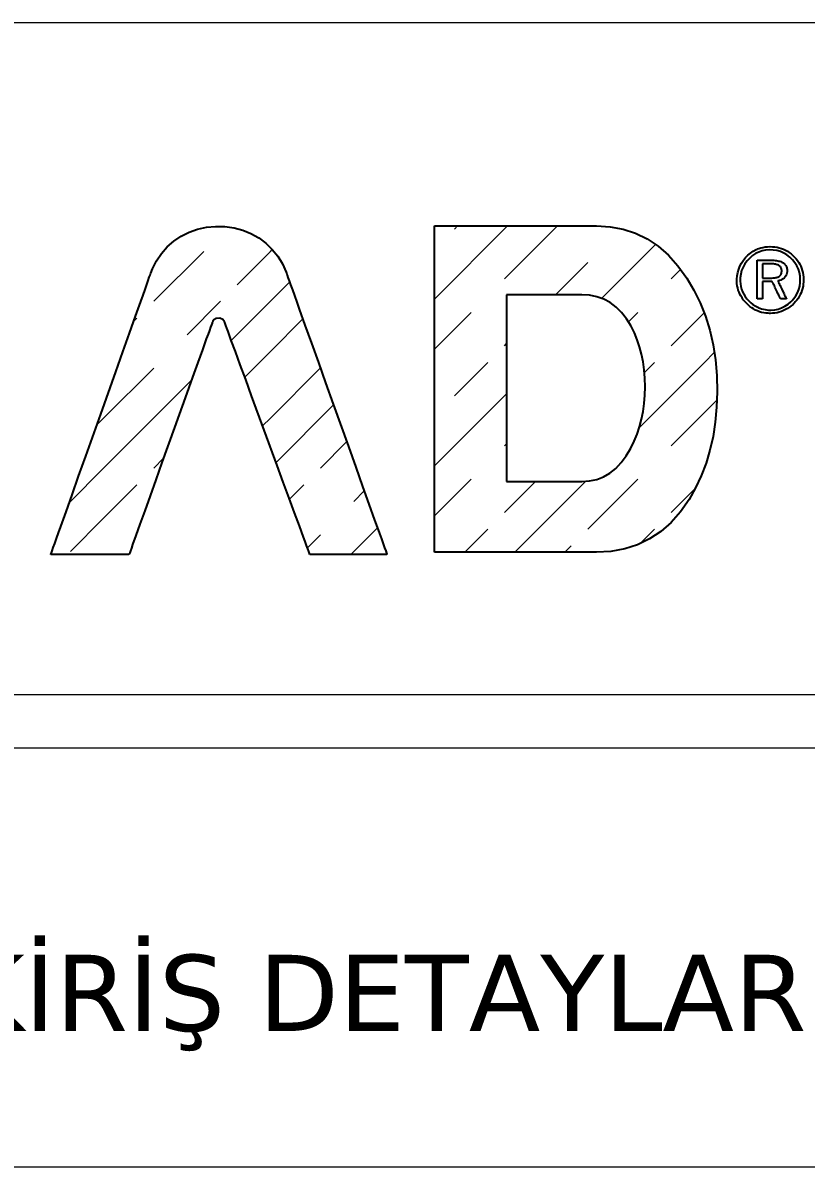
# Model space of a CAD drawing. Header units: millimetres. Extents: x 2232 to 85269, y -3593 to 5869.
# Drawn here: x 43434.4 to 43522.5, y -1588.4 to -1459.7 of the extents above; entities that cross this region are included whole.
import ezdxf

# ---------------------------------------------------------------- set-up
doc = ezdxf.new("R2010")
doc.units = ezdxf.units.MM
doc.layers.add('Standart', color=7, linetype='Continuous')
doc.styles.add('verdana_1_18', font='verdana.ttf', dxfattribs={"height": 0.2})

msp = doc.modelspace()

# ---------------------------------------------------------------- linework, layer by layer
at = {"layer": 'Standart', "color": 250, "linetype": 'Continuous', "lineweight": 5}
for points in [[(43590.01, -1459.72), (43320.01, -1459.72)], [(43590.01, -1535.28), (43320.01, -1535.28)], [(43590.01, -1541.28), (43320.01, -1541.28)], [(43590.01, -1588.37), (43320.01, -1588.37)]]:
    msp.add_lwpolyline(points, dxfattribs=at)
at = {"layer": 'Standart', "color": 159, "linetype": 'Continuous', "lineweight": -3}
for points in [[(43452.19, -1483.7), (43453.09, -1483.25)], [(43453.09, -1483.25), (43454.03, -1482.91)], [(43454.03, -1482.91), (43455.02, -1482.7)], [(43455.02, -1482.7), (43456.05, -1482.6)], [(43456.05, -1482.6), (43457.11, -1482.63)], [(43457.11, -1482.63), (43458.13, -1482.77)], [(43458.13, -1482.77), (43459.1, -1483.03)], [(43459.1, -1483.03), (43460.02, -1483.41)], [(43480.66, -1482.66), (43480.66, -1482.55)], [(43480.66, -1482.55), (43480.71, -1482.55)], [(43480.66, -1482.97), (43480.66, -1482.66)], [(43480.66, -1483.46), (43480.66, -1482.97)], [(43480.71, -1482.55), (43480.86, -1482.55)], [(43480.86, -1482.55), (43481.11, -1482.55)], [(43481.11, -1482.55), (43481.44, -1482.55)], [(43481.44, -1482.55), (43481.86, -1482.55)], [(43481.86, -1482.55), (43482.34, -1482.55)], [(43482.34, -1482.55), (43483.51, -1482.55)], [(43483.51, -1482.55), (43484.89, -1482.55)], [(43484.89, -1482.55), (43486.43, -1482.55)], [(43486.43, -1482.55), (43489.77, -1482.55)], [(43489.77, -1482.55), (43493.12, -1482.55)], [(43493.12, -1482.55), (43494.66, -1482.55)], [(43494.66, -1482.55), (43496.04, -1482.55)], [(43496.04, -1482.55), (43497.2, -1482.55)], [(43497.2, -1482.55), (43497.69, -1482.55)], [(43497.69, -1482.55), (43498.1, -1482.55)], [(43498.1, -1482.55), (43498.43, -1482.55)], [(43498.43, -1482.55), (43498.68, -1482.55)], [(43498.68, -1482.55), (43498.83, -1482.55)], [(43498.83, -1482.55), (43498.88, -1482.55)], [(43498.88, -1482.55), (43500.43, -1482.64)], [(43500.43, -1482.64), (43501.89, -1482.92)], [(43501.89, -1482.92), (43503.28, -1483.38)], [(43450.61, -1484.92), (43451.35, -1484.27)], [(43451.35, -1484.27), (43452.19, -1483.7)], [(43460.02, -1483.41), (43460.9, -1483.91)], [(43460.9, -1483.91), (43461.71, -1484.5)], [(43461.71, -1484.5), (43462.43, -1485.19)], [(43480.66, -1484.13), (43480.66, -1483.46)], [(43480.66, -1484.96), (43480.66, -1484.13)], [(43503.28, -1483.38), (43504.59, -1484.02)], [(43504.59, -1484.02), (43505.82, -1484.84)], [(43449.41, -1486.48), (43449.96, -1485.65)], [(43449.96, -1485.65), (43450.61, -1484.92)], [(43462.43, -1485.19), (43463.04, -1485.96)], [(43480.66, -1485.94), (43480.66, -1484.96)], [(43505.82, -1484.84), (43506.97, -1485.85)], [(43506.97, -1485.85), (43508.04, -1487.04)], [(43515.66, -1486.1), (43515.92, -1485.83)], [(43515.92, -1485.83), (43516.21, -1485.6)], [(43516.21, -1485.6), (43516.52, -1485.39)], [(43516.77, -1485.67), (43516.43, -1485.89)], [(43516.52, -1485.39), (43516.85, -1485.21)], [(43517.13, -1485.49), (43516.77, -1485.67)], [(43516.85, -1485.21), (43516.94, -1485.17)], [(43516.94, -1485.17), (43516.98, -1485.16)], [(43516.98, -1485.16), (43517.01, -1485.14)], [(43517.01, -1485.14), (43517.13, -1485.1)], [(43517.13, -1485.1), (43517.37, -1485.02)], [(43517.51, -1485.37), (43517.13, -1485.49)], [(43517.37, -1485.02), (43517.61, -1484.96)], [(43517.91, -1485.28), (43517.51, -1485.37)], [(43517.61, -1484.96), (43517.86, -1484.92)], [(43517.86, -1484.92), (43518.11, -1484.89)], [(43518.33, -1485.25), (43517.91, -1485.28)], [(43518.11, -1484.89), (43518.37, -1484.88)], [(43518.77, -1485.27), (43518.33, -1485.25)], [(43518.37, -1484.88), (43518.41, -1484.88)], [(43518.41, -1484.88), (43518.42, -1484.88)], [(43518.42, -1484.88), (43518.69, -1484.89)], [(43518.42, -1484.88), (43518.42, -1484.88)], [(43518.42, -1484.88), (43518.42, -1484.88)], [(43518.42, -1484.88), (43518.42, -1484.88)], [(43518.42, -1484.88), (43518.42, -1484.88)], [(43518.69, -1484.89), (43518.95, -1484.91)], [(43519.18, -1485.33), (43518.77, -1485.27)], [(43518.95, -1484.91), (43519.2, -1484.95)], [(43519.57, -1485.44), (43519.18, -1485.33)], [(43519.2, -1484.95), (43519.44, -1485.01)], [(43519.44, -1485.01), (43519.68, -1485.08)], [(43519.95, -1485.6), (43519.57, -1485.44)], [(43519.68, -1485.08), (43519.92, -1485.17)], [(43519.92, -1485.17), (43520.14, -1485.28)], [(43520.3, -1485.8), (43519.95, -1485.6)], [(43520.14, -1485.28), (43520.36, -1485.4)], [(43520.63, -1486.06), (43520.3, -1485.8)], [(43520.36, -1485.4), (43520.57, -1485.54)], [(43520.57, -1485.54), (43520.77, -1485.7)], [(43520.77, -1485.7), (43520.97, -1485.87)], [(43520.97, -1485.87), (43521.16, -1486.05)], [(43448.96, -1487.39), (43449.41, -1486.48)], [(43463.04, -1485.96), (43463.56, -1486.82)], [(43463.56, -1486.82), (43463.98, -1487.76)], [(43480.66, -1487.05), (43480.66, -1485.94)], [(43480.66, -1488.29), (43480.66, -1487.05)], [(43508.04, -1487.04), (43509.03, -1488.41)], [(43514.88, -1487.42), (43515.02, -1487.07)], [(43515.02, -1487.07), (43515.2, -1486.73)], [(43515.2, -1486.73), (43515.41, -1486.4)], [(43515.57, -1486.83), (43515.37, -1487.19)], [(43515.41, -1486.4), (43515.66, -1486.1)], [(43515.82, -1486.49), (43515.57, -1486.83)], [(43516.12, -1486.17), (43515.82, -1486.49)], [(43516.43, -1485.89), (43516.12, -1486.17)], [(43516.97, -1486.42), (43516.97, -1486.41)], [(43516.97, -1486.41), (43516.97, -1486.41)], [(43516.97, -1486.41), (43516.99, -1486.41)], [(43516.97, -1486.45), (43516.97, -1486.42)], [(43516.97, -1486.5), (43516.97, -1486.45)], [(43516.97, -1486.55), (43516.97, -1486.5)], [(43516.97, -1486.62), (43516.97, -1486.55)], [(43516.97, -1486.69), (43516.97, -1486.62)], [(43516.97, -1486.78), (43516.97, -1486.69)], [(43516.97, -1486.87), (43516.97, -1486.78)], [(43516.97, -1487.08), (43516.97, -1486.87)], [(43516.97, -1487.33), (43516.97, -1487.08)], [(43516.99, -1486.41), (43517.03, -1486.41)], [(43517.03, -1486.41), (43517.09, -1486.41)], [(43517.09, -1486.41), (43517.16, -1486.41)], [(43517.16, -1486.41), (43517.24, -1486.41)], [(43517.24, -1486.41), (43517.33, -1486.41)], [(43517.33, -1486.41), (43517.53, -1486.41)], [(43517.53, -1486.41), (43517.75, -1486.41)], [(43517.57, -1486.81), (43517.56, -1486.81)], [(43517.56, -1486.81), (43517.56, -1486.81)], [(43517.56, -1486.81), (43517.56, -1486.81)], [(43517.56, -1486.81), (43517.56, -1486.83)], [(43517.56, -1486.83), (43517.56, -1486.85)], [(43517.56, -1486.85), (43517.56, -1486.87)], [(43517.56, -1486.87), (43517.56, -1486.9)], [(43517.56, -1486.9), (43517.56, -1486.94)], [(43517.56, -1486.94), (43517.56, -1486.98)], [(43517.56, -1486.98), (43517.56, -1487.07)], [(43517.56, -1487.07), (43517.56, -1487.18)], [(43517.59, -1486.81), (43517.57, -1486.81)], [(43517.63, -1486.81), (43517.59, -1486.81)], [(43517.68, -1486.81), (43517.63, -1486.81)], [(43517.73, -1486.81), (43517.68, -1486.81)], [(43517.79, -1486.81), (43517.73, -1486.81)], [(43517.75, -1486.41), (43517.97, -1486.41)], [(43517.93, -1486.81), (43517.79, -1486.81)], [(43518.07, -1486.81), (43517.93, -1486.81)], [(43517.97, -1486.41), (43518.17, -1486.41)], [(43518.2, -1486.81), (43518.07, -1486.81)], [(43518.17, -1486.41), (43518.26, -1486.41)], [(43518.26, -1486.81), (43518.2, -1486.81)], [(43518.26, -1486.41), (43518.34, -1486.41)], [(43518.31, -1486.81), (43518.26, -1486.81)], [(43518.36, -1486.81), (43518.31, -1486.81)], [(43518.34, -1486.41), (43518.41, -1486.41)], [(43518.39, -1486.81), (43518.36, -1486.81)], [(43518.41, -1486.81), (43518.39, -1486.81)], [(43518.41, -1486.41), (43518.47, -1486.41)], [(43518.42, -1486.81), (43518.41, -1486.81)], [(43518.43, -1486.81), (43518.42, -1486.81)], [(43518.42, -1486.81), (43518.42, -1486.81)], [(43518.42, -1486.81), (43518.42, -1486.81)], [(43518.42, -1486.81), (43518.42, -1486.81)], [(43518.42, -1486.81), (43518.42, -1486.81)], [(43518.45, -1486.81), (43518.43, -1486.81)], [(43518.52, -1486.81), (43518.45, -1486.81)], [(43518.47, -1486.41), (43518.51, -1486.41)], [(43518.51, -1486.41), (43518.53, -1486.41)], [(43518.65, -1486.81), (43518.52, -1486.81)], [(43518.53, -1486.41), (43518.7, -1486.41)], [(43518.53, -1486.41), (43518.53, -1486.41)], [(43518.53, -1486.41), (43518.53, -1486.41)], [(43518.53, -1486.41), (43518.53, -1486.41)], [(43518.78, -1486.82), (43518.65, -1486.81)], [(43518.7, -1486.41), (43518.85, -1486.42)], [(43518.9, -1486.84), (43518.78, -1486.82)], [(43518.85, -1486.42), (43519, -1486.43)], [(43519.01, -1486.86), (43518.9, -1486.84)], [(43519, -1486.43), (43519.14, -1486.45)], [(43519.11, -1486.88), (43519.01, -1486.86)], [(43519.2, -1486.91), (43519.11, -1486.88)], [(43519.14, -1486.45), (43519.28, -1486.47)], [(43519.29, -1486.94), (43519.2, -1486.91)], [(43519.28, -1486.47), (43519.4, -1486.5)], [(43519.37, -1486.98), (43519.29, -1486.94)], [(43519.44, -1487.03), (43519.37, -1486.98)], [(43519.4, -1486.5), (43519.52, -1486.53)], [(43519.5, -1487.07), (43519.44, -1487.03)], [(43519.56, -1487.12), (43519.5, -1487.07)], [(43519.52, -1486.53), (43519.63, -1486.57)], [(43519.6, -1487.18), (43519.56, -1487.12)], [(43519.63, -1486.57), (43519.73, -1486.62)], [(43519.73, -1486.62), (43519.82, -1486.67)], [(43519.82, -1486.67), (43519.91, -1486.72)], [(43519.91, -1486.72), (43519.98, -1486.78)], [(43519.98, -1486.78), (43520.05, -1486.85)], [(43520.05, -1486.85), (43520.11, -1486.92)], [(43520.11, -1486.92), (43520.17, -1487)], [(43520.17, -1487), (43520.21, -1487.08)], [(43520.21, -1487.08), (43520.25, -1487.17)], [(43520.94, -1486.36), (43520.63, -1486.06)], [(43521.2, -1486.69), (43520.94, -1486.36)], [(43521.16, -1486.05), (43521.33, -1486.25)], [(43521.42, -1487.04), (43521.2, -1486.69)], [(43521.33, -1486.25), (43521.49, -1486.45)], [(43521.59, -1487.4), (43521.42, -1487.04)], [(43521.49, -1486.45), (43521.63, -1486.65)], [(43521.63, -1486.65), (43521.75, -1486.87)], [(43521.75, -1486.87), (43521.86, -1487.09)], [(43521.86, -1487.09), (43521.95, -1487.32)], [(43448.48, -1488.69), (43448.6, -1488.33)], [(43448.6, -1488.33), (43448.69, -1488.08)], [(43448.69, -1488.08), (43448.74, -1487.94)], [(43448.74, -1487.94), (43448.77, -1487.87)], [(43448.77, -1487.87), (43448.96, -1487.39)], [(43463.98, -1487.76), (43464.05, -1487.95)], [(43464.05, -1487.95), (43464.1, -1488.1)], [(43464.1, -1488.1), (43464.19, -1488.36)], [(43464.19, -1488.36), (43464.32, -1488.72)], [(43480.66, -1489.63), (43480.66, -1488.29)], [(43509.03, -1488.41), (43509.85, -1489.78)], [(43514.68, -1488.53), (43514.71, -1488.15)], [(43514.71, -1488.15), (43514.77, -1487.78)], [(43514.77, -1487.78), (43514.88, -1487.42)], [(43515.11, -1487.96), (43515.05, -1488.38)], [(43515.05, -1488.38), (43515.05, -1488.59)], [(43515.21, -1487.57), (43515.11, -1487.96)], [(43515.37, -1487.19), (43515.21, -1487.57)], [(43516.97, -1487.59), (43516.97, -1487.33)], [(43516.97, -1487.88), (43516.97, -1487.59)], [(43516.97, -1488.17), (43516.97, -1487.88)], [(43516.97, -1488.78), (43516.97, -1488.17)], [(43517.56, -1487.18), (43517.56, -1487.3)], [(43517.56, -1487.3), (43517.56, -1487.42)], [(43517.56, -1487.42), (43517.56, -1487.69)], [(43517.56, -1487.69), (43517.56, -1487.82)], [(43517.56, -1487.82), (43517.56, -1487.94)], [(43517.56, -1487.94), (43517.56, -1488.06)], [(43517.56, -1488.06), (43517.56, -1488.16)], [(43517.56, -1488.16), (43517.56, -1488.25)], [(43517.56, -1488.25), (43517.56, -1488.29)], [(43517.56, -1488.29), (43517.56, -1488.33)], [(43517.56, -1488.33), (43517.56, -1488.36)], [(43517.56, -1488.36), (43517.56, -1488.38)], [(43517.56, -1488.38), (43517.56, -1488.4)], [(43517.56, -1488.4), (43517.56, -1488.41)], [(43517.56, -1488.41), (43517.56, -1488.41)], [(43517.56, -1488.41), (43517.56, -1488.41)], [(43517.56, -1488.41), (43517.57, -1488.41)], [(43517.57, -1488.41), (43517.6, -1488.41)], [(43517.6, -1488.41), (43517.64, -1488.41)], [(43517.64, -1488.41), (43517.68, -1488.41)], [(43517.68, -1488.41), (43517.74, -1488.41)], [(43517.74, -1488.41), (43517.8, -1488.41)], [(43517.8, -1488.41), (43517.87, -1488.41)], [(43517.87, -1488.41), (43518.15, -1488.41)], [(43518.15, -1488.41), (43518.21, -1488.41)], [(43518.21, -1488.41), (43518.27, -1488.41)], [(43518.27, -1488.41), (43518.32, -1488.41)], [(43518.32, -1488.41), (43518.36, -1488.41)], [(43518.36, -1488.41), (43518.4, -1488.41)], [(43518.4, -1488.41), (43518.41, -1488.41)], [(43518.41, -1488.41), (43518.42, -1488.41)], [(43518.42, -1488.41), (43518.42, -1488.41)], [(43518.42, -1488.41), (43518.42, -1488.41)], [(43518.42, -1488.41), (43518.43, -1488.41)], [(43518.43, -1488.41), (43518.5, -1488.41)], [(43518.5, -1488.41), (43518.62, -1488.41)], [(43518.62, -1488.41), (43518.74, -1488.4)], [(43518.74, -1488.4), (43518.85, -1488.4)], [(43518.85, -1488.4), (43518.95, -1488.38)], [(43518.95, -1488.38), (43519.05, -1488.37)], [(43519.05, -1488.37), (43519.13, -1488.35)], [(43519.13, -1488.35), (43519.21, -1488.33)], [(43519.21, -1488.33), (43519.27, -1488.31)], [(43519.27, -1488.31), (43519.3, -1488.3)], [(43519.3, -1488.3), (43519.35, -1488.28)], [(43519.35, -1488.28), (43519.43, -1488.23)], [(43519.43, -1488.23), (43519.5, -1488.17)], [(43519.5, -1488.17), (43519.56, -1488.11)], [(43519.56, -1488.11), (43519.61, -1488.04)], [(43519.64, -1487.24), (43519.6, -1487.18)], [(43519.61, -1488.04), (43519.66, -1487.96)], [(43519.67, -1487.31), (43519.64, -1487.24)], [(43519.66, -1487.96), (43519.69, -1487.87)], [(43519.7, -1487.38), (43519.67, -1487.31)], [(43519.69, -1487.87), (43519.71, -1487.77)], [(43519.71, -1487.45), (43519.7, -1487.38)], [(43519.72, -1487.53), (43519.71, -1487.45)], [(43519.71, -1487.77), (43519.72, -1487.66)], [(43519.72, -1487.58), (43519.72, -1487.53)], [(43519.72, -1487.61), (43519.72, -1487.58)], [(43519.72, -1487.66), (43519.72, -1487.61)], [(43520, -1488.41), (43519.88, -1488.51)], [(43520.11, -1488.29), (43520, -1488.41)], [(43520.19, -1488.17), (43520.11, -1488.29)], [(43520.25, -1488.03), (43520.19, -1488.17)], [(43520.25, -1487.17), (43520.28, -1487.26)], [(43520.3, -1487.88), (43520.25, -1488.03)], [(43520.28, -1487.26), (43520.3, -1487.35)], [(43520.3, -1487.35), (43520.32, -1487.46)], [(43520.32, -1487.72), (43520.3, -1487.88)], [(43520.32, -1487.46), (43520.33, -1487.57)], [(43520.33, -1487.63), (43520.32, -1487.72)], [(43520.33, -1487.57), (43520.33, -1487.59)], [(43520.33, -1487.59), (43520.33, -1487.61)], [(43520.33, -1487.61), (43520.33, -1487.63)], [(43521.71, -1487.79), (43521.59, -1487.4)], [(43521.78, -1488.2), (43521.71, -1487.79)], [(43521.81, -1488.63), (43521.78, -1488.2)], [(43521.95, -1487.32), (43522.03, -1487.55)], [(43522.03, -1487.55), (43522.09, -1487.79)], [(43522.09, -1487.79), (43522.13, -1488.04)], [(43522.13, -1488.04), (43522.16, -1488.3)], [(43522.16, -1488.3), (43522.17, -1488.56)], [(43447.89, -1490.34), (43448.12, -1489.7)], [(43448.12, -1489.7), (43448.31, -1489.15)], [(43448.31, -1489.15), (43448.48, -1488.69)], [(43464.32, -1488.72), (43464.49, -1489.19)], [(43464.49, -1489.19), (43464.69, -1489.75)], [(43480.66, -1491.06), (43480.66, -1489.63)], [(43514.68, -1488.63), (43514.68, -1488.53)], [(43514.68, -1488.76), (43514.68, -1488.63)], [(43514.69, -1489.02), (43514.68, -1488.76)], [(43514.72, -1489.27), (43514.69, -1489.02)], [(43514.77, -1489.52), (43514.72, -1489.27)], [(43514.84, -1489.76), (43514.77, -1489.52)], [(43515.05, -1488.59), (43515.05, -1488.68)], [(43515.05, -1488.68), (43515.05, -1488.76)], [(43515.05, -1488.76), (43515.07, -1489.07)], [(43515.07, -1489.07), (43515.13, -1489.37)], [(43515.13, -1489.37), (43515.21, -1489.67)], [(43515.21, -1489.67), (43515.32, -1489.96)], [(43516.97, -1489.08), (43516.97, -1488.78)], [(43516.97, -1489.38), (43516.97, -1489.08)], [(43516.97, -1489.65), (43516.97, -1489.38)], [(43516.97, -1489.91), (43516.97, -1489.65)], [(43517.57, -1488.81), (43517.56, -1488.81)], [(43517.56, -1488.81), (43517.56, -1488.82)], [(43517.56, -1488.82), (43517.56, -1488.85)], [(43517.56, -1488.85), (43517.56, -1488.9)], [(43517.56, -1488.9), (43517.56, -1488.97)], [(43517.56, -1488.97), (43517.56, -1489.05)], [(43517.56, -1489.05), (43517.56, -1489.15)], [(43517.56, -1489.15), (43517.56, -1489.26)], [(43517.56, -1489.26), (43517.56, -1489.51)], [(43517.56, -1489.51), (43517.56, -1489.78)], [(43517.59, -1488.81), (43517.57, -1488.81)], [(43517.63, -1488.81), (43517.59, -1488.81)], [(43517.73, -1488.81), (43517.63, -1488.81)], [(43517.86, -1488.81), (43517.73, -1488.81)], [(43518, -1488.81), (43517.86, -1488.81)], [(43518.31, -1488.81), (43518, -1488.81)], [(43518.44, -1488.81), (43518.31, -1488.81)], [(43518.55, -1488.81), (43518.44, -1488.81)], [(43518.59, -1488.81), (43518.55, -1488.81)], [(43518.62, -1488.81), (43518.59, -1488.81)], [(43518.64, -1488.81), (43518.62, -1488.81)], [(43518.65, -1488.81), (43518.64, -1488.81)], [(43518.66, -1488.83), (43518.65, -1488.81)], [(43518.67, -1488.86), (43518.66, -1488.83)], [(43518.7, -1488.92), (43518.67, -1488.86)], [(43518.74, -1488.99), (43518.7, -1488.92)], [(43518.78, -1489.08), (43518.74, -1488.99)], [(43518.83, -1489.19), (43518.78, -1489.08)], [(43518.89, -1489.3), (43518.83, -1489.19)], [(43518.95, -1489.43), (43518.89, -1489.3)], [(43519.21, -1489.96), (43518.95, -1489.43)], [(43519.45, -1488.7), (43519.28, -1488.73)], [(43519.28, -1488.73), (43519.29, -1488.75)], [(43519.29, -1488.75), (43519.31, -1488.78)], [(43519.31, -1488.78), (43519.34, -1488.84)], [(43519.34, -1488.84), (43519.37, -1488.92)], [(43519.37, -1488.92), (43519.42, -1489.01)], [(43519.42, -1489.01), (43519.47, -1489.12)], [(43519.61, -1488.65), (43519.45, -1488.7)], [(43519.47, -1489.12), (43519.53, -1489.24)], [(43519.53, -1489.24), (43519.59, -1489.37)], [(43519.59, -1489.37), (43519.73, -1489.65)], [(43519.75, -1488.59), (43519.61, -1488.65)], [(43519.73, -1489.65), (43519.86, -1489.93)], [(43519.88, -1488.51), (43519.75, -1488.59)], [(43521.49, -1490.08), (43521.64, -1489.71)], [(43521.64, -1489.71), (43521.74, -1489.31)], [(43521.74, -1489.31), (43521.8, -1488.9)], [(43521.8, -1488.68), (43521.81, -1488.65)], [(43521.8, -1488.9), (43521.8, -1488.68)], [(43521.81, -1488.65), (43521.81, -1488.63)], [(43521.81, -1488.63), (43521.81, -1488.63)], [(43521.81, -1488.63), (43521.81, -1488.63)], [(43521.81, -1488.63), (43521.81, -1488.63)], [(43521.81, -1488.63), (43521.81, -1488.63)], [(43522.06, -1489.59), (43522, -1489.83)], [(43522.12, -1489.34), (43522.06, -1489.59)], [(43522.15, -1489.09), (43522.12, -1489.34)], [(43522.17, -1488.83), (43522.15, -1489.09)], [(43522.17, -1488.56), (43522.17, -1488.83)], [(43447.64, -1491.06), (43447.89, -1490.34)], [(43464.69, -1489.75), (43464.92, -1490.39)], [(43464.92, -1490.39), (43465.18, -1491.11)], [(43488.79, -1490.3), (43488.77, -1490.3)], [(43488.77, -1490.3), (43488.77, -1490.36)], [(43488.77, -1490.36), (43488.77, -1490.53)], [(43488.77, -1490.53), (43488.77, -1490.82)], [(43488.77, -1490.82), (43488.77, -1491.2)], [(43488.86, -1490.3), (43488.79, -1490.3)], [(43489.13, -1490.3), (43488.86, -1490.3)], [(43489.55, -1490.3), (43489.13, -1490.3)], [(43490.09, -1490.3), (43489.55, -1490.3)], [(43490.73, -1490.3), (43490.09, -1490.3)], [(43491.44, -1490.3), (43490.73, -1490.3)], [(43493, -1490.3), (43491.44, -1490.3)], [(43494.55, -1490.3), (43493, -1490.3)], [(43495.27, -1490.3), (43494.55, -1490.3)], [(43495.91, -1490.3), (43495.27, -1490.3)], [(43496.45, -1490.3), (43495.91, -1490.3)], [(43496.87, -1490.3), (43496.45, -1490.3)], [(43497.14, -1490.3), (43496.87, -1490.3)], [(43497.21, -1490.3), (43497.14, -1490.3)], [(43497.23, -1490.3), (43497.21, -1490.3)], [(43498.11, -1490.35), (43497.23, -1490.3)], [(43498.93, -1490.52), (43498.11, -1490.35)], [(43499.7, -1490.8), (43498.93, -1490.52)], [(43500.42, -1491.18), (43499.7, -1490.8)], [(43509.85, -1489.78), (43510.55, -1491.21)], [(43514.92, -1489.99), (43514.84, -1489.76)], [(43515.02, -1490.22), (43514.92, -1489.99)], [(43515.13, -1490.43), (43515.02, -1490.22)], [(43515.26, -1490.65), (43515.13, -1490.43)], [(43515.4, -1490.85), (43515.26, -1490.65)], [(43515.32, -1489.96), (43515.45, -1490.23)], [(43515.57, -1491.05), (43515.4, -1490.85)], [(43515.45, -1490.23), (43515.62, -1490.5)], [(43515.62, -1490.5), (43515.81, -1490.76)], [(43515.81, -1490.76), (43516.02, -1490.99)], [(43516.02, -1490.99), (43516.24, -1491.2)], [(43516.97, -1490.15), (43516.97, -1489.91)], [(43516.97, -1490.35), (43516.97, -1490.15)], [(43516.97, -1490.44), (43516.97, -1490.35)], [(43516.97, -1490.52), (43516.97, -1490.44)], [(43516.97, -1490.59), (43516.97, -1490.52)], [(43516.97, -1490.64), (43516.97, -1490.59)], [(43516.97, -1490.69), (43516.97, -1490.64)], [(43516.97, -1490.72), (43516.97, -1490.69)], [(43516.97, -1490.74), (43516.97, -1490.72)], [(43516.97, -1490.75), (43516.97, -1490.74)], [(43516.98, -1490.75), (43516.97, -1490.75)], [(43517.02, -1490.75), (43516.98, -1490.75)], [(43517.08, -1490.75), (43517.02, -1490.75)], [(43517.15, -1490.75), (43517.08, -1490.75)], [(43517.32, -1490.75), (43517.15, -1490.75)], [(43517.4, -1490.75), (43517.32, -1490.75)], [(43517.46, -1490.75), (43517.4, -1490.75)], [(43517.52, -1490.75), (43517.46, -1490.75)], [(43517.55, -1490.75), (43517.52, -1490.75)], [(43517.56, -1490.75), (43517.55, -1490.75)], [(43517.56, -1489.78), (43517.56, -1490.05)], [(43517.56, -1490.05), (43517.56, -1490.3)], [(43517.56, -1490.3), (43517.56, -1490.41)], [(43517.56, -1490.41), (43517.56, -1490.51)], [(43517.56, -1490.51), (43517.56, -1490.6)], [(43517.56, -1490.6), (43517.56, -1490.67)], [(43517.56, -1490.67), (43517.56, -1490.72)], [(43517.56, -1490.72), (43517.56, -1490.75)], [(43519.33, -1490.22), (43519.21, -1489.96)], [(43519.39, -1490.34), (43519.33, -1490.22)], [(43519.44, -1490.45), (43519.39, -1490.34)], [(43519.49, -1490.54), (43519.44, -1490.45)], [(43519.52, -1490.62), (43519.49, -1490.54)], [(43519.55, -1490.69), (43519.52, -1490.62)], [(43519.58, -1490.73), (43519.55, -1490.69)], [(43519.59, -1490.75), (43519.58, -1490.73)], [(43519.61, -1490.75), (43519.59, -1490.75)], [(43519.59, -1490.75), (43519.59, -1490.75)], [(43519.67, -1490.75), (43519.61, -1490.75)], [(43519.74, -1490.75), (43519.67, -1490.75)], [(43519.92, -1490.75), (43519.74, -1490.75)], [(43519.86, -1489.93), (43519.99, -1490.2)], [(43520.1, -1490.75), (43519.92, -1490.75)], [(43519.99, -1490.2), (43520.05, -1490.32)], [(43520.05, -1490.32), (43520.11, -1490.44)], [(43520.18, -1490.75), (43520.1, -1490.75)], [(43520.11, -1490.44), (43520.15, -1490.54)], [(43520.15, -1490.54), (43520.19, -1490.62)], [(43520.23, -1490.75), (43520.18, -1490.75)], [(43520.19, -1490.62), (43520.23, -1490.68)], [(43520.23, -1490.68), (43520.25, -1490.73)], [(43520.26, -1490.75), (43520.23, -1490.75)], [(43520.25, -1490.73), (43520.26, -1490.75)], [(43520.26, -1490.75), (43520.26, -1490.75)], [(43520.76, -1491.07), (43520.91, -1490.92)], [(43520.91, -1490.92), (43521.05, -1490.76)], [(43521.05, -1490.76), (43521.3, -1490.43)], [(43521.42, -1490.91), (43521.25, -1491.1)], [(43521.3, -1490.43), (43521.49, -1490.08)], [(43521.57, -1490.7), (43521.42, -1490.91)], [(43521.7, -1490.5), (43521.57, -1490.7)], [(43521.81, -1490.28), (43521.7, -1490.5)], [(43521.91, -1490.06), (43521.81, -1490.28)], [(43522, -1489.83), (43521.91, -1490.06)], [(43447.05, -1492.71), (43447.64, -1491.06)], [(43465.18, -1491.11), (43465.46, -1491.91)], [(43465.46, -1491.91), (43466.1, -1493.7)], [(43480.66, -1494.16), (43480.66, -1491.06)], [(43488.77, -1491.2), (43488.77, -1491.68)], [(43488.77, -1491.68), (43488.77, -1492.24)], [(43488.77, -1492.24), (43488.77, -1492.87)], [(43501.09, -1491.68), (43500.42, -1491.18)], [(43501.71, -1492.29), (43501.09, -1491.68)], [(43502.27, -1493.01), (43501.71, -1492.29)], [(43510.55, -1491.21), (43511.14, -1492.71)], [(43515.75, -1491.25), (43515.57, -1491.05)], [(43515.94, -1491.43), (43515.75, -1491.25)], [(43516.14, -1491.6), (43515.94, -1491.43)], [(43516.34, -1491.75), (43516.14, -1491.6)], [(43516.24, -1491.2), (43516.48, -1491.39)], [(43516.56, -1491.89), (43516.34, -1491.75)], [(43516.48, -1491.39), (43516.74, -1491.55)], [(43516.77, -1492.01), (43516.56, -1491.89)], [(43516.74, -1491.55), (43517.02, -1491.7)], [(43517, -1492.11), (43516.77, -1492.01)], [(43517.23, -1492.2), (43517, -1492.11)], [(43517.02, -1491.7), (43517.09, -1491.73)], [(43517.09, -1491.73), (43517.16, -1491.76)], [(43517.16, -1491.76), (43517.25, -1491.8)], [(43517.46, -1492.27), (43517.23, -1492.2)], [(43517.25, -1491.8), (43517.45, -1491.86)], [(43517.45, -1491.86), (43517.85, -1491.96)], [(43517.71, -1492.32), (43517.46, -1492.27)], [(43517.85, -1491.96), (43518.25, -1492.01)], [(43518.25, -1492.01), (43518.36, -1492.01)], [(43518.36, -1492.01), (43518.41, -1492.01)], [(43518.41, -1492.01), (43518.45, -1492.01)], [(43518.45, -1492.01), (43518.51, -1492.01)], [(43518.51, -1492.01), (43518.93, -1491.98)], [(43518.93, -1491.98), (43519.33, -1491.9)], [(43519.44, -1492.25), (43519.2, -1492.31)], [(43519.33, -1491.9), (43519.71, -1491.76)], [(43519.68, -1492.17), (43519.44, -1492.25)], [(43519.92, -1492.07), (43519.68, -1492.17)], [(43519.71, -1491.76), (43520.08, -1491.58)], [(43520.15, -1491.96), (43519.92, -1492.07)], [(43520.08, -1491.58), (43520.43, -1491.35)], [(43520.37, -1491.84), (43520.15, -1491.96)], [(43520.58, -1491.69), (43520.37, -1491.84)], [(43520.43, -1491.35), (43520.76, -1491.07)], [(43520.79, -1491.54), (43520.58, -1491.69)], [(43520.99, -1491.37), (43520.79, -1491.54)], [(43521.08, -1491.28), (43520.99, -1491.37)], [(43521.12, -1491.24), (43521.08, -1491.28)], [(43521.17, -1491.19), (43521.12, -1491.24)], [(43521.25, -1491.1), (43521.17, -1491.19)], [(43446.37, -1494.61), (43447.05, -1492.71)], [(43455.65, -1493.48), (43455.58, -1493.67)], [(43455.68, -1493.39), (43455.65, -1493.48)], [(43455.7, -1493.34), (43455.68, -1493.39)], [(43455.74, -1493.26), (43455.7, -1493.34)], [(43455.84, -1493.12), (43455.74, -1493.26)], [(43456.13, -1492.95), (43455.84, -1493.12)], [(43456.54, -1492.94), (43456.13, -1492.95)], [(43456.86, -1493.07), (43456.54, -1492.94)], [(43457.06, -1493.35), (43456.86, -1493.07)], [(43457.08, -1493.4), (43457.06, -1493.35)], [(43457.13, -1493.53), (43457.08, -1493.4)], [(43457.2, -1493.74), (43457.13, -1493.53)], [(43488.77, -1492.87), (43488.77, -1493.58)], [(43488.77, -1493.58), (43488.77, -1494.34)], [(43502.79, -1493.84), (43502.27, -1493.01)], [(43511.14, -1492.71), (43511.63, -1494.28)], [(43517.95, -1492.36), (43517.71, -1492.32)], [(43518.21, -1492.38), (43517.95, -1492.36)], [(43518.34, -1492.39), (43518.21, -1492.38)], [(43518.4, -1492.39), (43518.34, -1492.39)], [(43518.44, -1492.39), (43518.4, -1492.39)], [(43518.7, -1492.38), (43518.44, -1492.39)], [(43518.95, -1492.35), (43518.7, -1492.38)], [(43519.2, -1492.31), (43518.95, -1492.35)], [(43445.63, -1496.71), (43446.37, -1494.61)], [(43455.2, -1494.74), (43455.01, -1495.25)], [(43455.35, -1494.3), (43455.2, -1494.74)], [(43455.48, -1493.94), (43455.35, -1494.3)], [(43455.58, -1493.67), (43455.48, -1493.94)], [(43457.32, -1494.05), (43457.2, -1493.74)], [(43457.46, -1494.43), (43457.32, -1494.05)], [(43457.63, -1494.89), (43457.46, -1494.43)], [(43466.1, -1493.7), (43466.82, -1495.72)], [(43480.66, -1497.47), (43480.66, -1494.16)], [(43488.77, -1494.34), (43488.77, -1495.17)], [(43503.15, -1494.58), (43502.79, -1493.84)], [(43503.47, -1495.35), (43503.15, -1494.58)], [(43511.63, -1494.28), (43512, -1495.91)], [(43455.01, -1495.25), (43454.58, -1496.47)], [(43457.82, -1495.42), (43457.63, -1494.89)], [(43458.28, -1496.68), (43457.82, -1495.42)], [(43466.82, -1495.72), (43467.61, -1497.9)], [(43488.77, -1495.17), (43488.77, -1496.94)], [(43503.74, -1496.15), (43503.47, -1495.35)], [(43503.96, -1496.98), (43503.74, -1496.15)], [(43512, -1495.91), (43512.26, -1497.61)], [(43444.83, -1498.96), (43445.63, -1496.71)], [(43454.58, -1496.47), (43454.06, -1497.92)], [(43458.83, -1498.17), (43458.28, -1496.68)], [(43488.77, -1496.94), (43488.77, -1498.83)], [(43504.13, -1497.84), (43503.96, -1496.98)], [(43454.06, -1497.92), (43453.47, -1499.56)], [(43459.44, -1499.83), (43458.83, -1498.17)], [(43467.61, -1497.9), (43468.43, -1500.21)], [(43480.66, -1500.9), (43480.66, -1497.47)], [(43504.25, -1498.74), (43504.13, -1497.84)], [(43504.32, -1499.67), (43504.25, -1498.74)], [(43512.26, -1497.61), (43512.41, -1499.37)], [(43443.14, -1503.7), (43444.83, -1498.96)], [(43453.47, -1499.56), (43452.83, -1501.35)], [(43460.1, -1501.64), (43459.44, -1499.83)], [(43488.77, -1498.83), (43488.77, -1500.79)], [(43504.35, -1500.63), (43504.32, -1499.67)], [(43512.41, -1499.37), (43512.45, -1501.2)], [(43468.43, -1500.21), (43469.28, -1502.59)], [(43480.66, -1504.32), (43480.66, -1500.9)], [(43488.77, -1500.79), (43488.77, -1502.75)], [(43504.32, -1501.58), (43504.35, -1500.63)], [(43504.35, -1500.63), (43504.35, -1500.63)], [(43512.45, -1501.2), (43512.4, -1502.93)], [(43452.83, -1501.35), (43451.44, -1505.21)], [(43461.52, -1505.52), (43460.1, -1501.64)], [(43469.28, -1502.59), (43470.99, -1507.37)], [(43504.12, -1503.41), (43504.25, -1502.51)], [(43504.25, -1502.51), (43504.32, -1501.58)], [(43441.45, -1508.45), (43443.14, -1503.7)], [(43488.77, -1502.75), (43488.77, -1504.64)], [(43503.95, -1504.29), (43504.12, -1503.41)], [(43512.4, -1502.93), (43512.24, -1504.6)], [(43480.66, -1507.63), (43480.66, -1504.32)], [(43488.77, -1504.64), (43488.77, -1506.42)], [(43503.45, -1505.96), (43503.73, -1505.14)], [(43503.73, -1505.14), (43503.95, -1504.29)], [(43512.24, -1504.6), (43512, -1506.21)], [(43451.44, -1505.21), (43450.02, -1509.17)], [(43462.97, -1509.47), (43461.52, -1505.52)], [(43488.77, -1506.42), (43488.77, -1507.24)], [(43503.13, -1506.76), (43503.45, -1505.96)], [(43512, -1506.21), (43511.65, -1507.75)], [(43470.99, -1507.37), (43471.81, -1509.67)], [(43480.66, -1510.73), (43480.66, -1507.63)], [(43488.77, -1507.24), (43488.77, -1508)], [(43502.24, -1508.41), (43502.76, -1507.53)], [(43502.76, -1507.53), (43503.13, -1506.76)], [(43440.65, -1510.7), (43441.45, -1508.45)], [(43488.77, -1508), (43488.77, -1508.71)], [(43488.77, -1508.71), (43488.77, -1509.35)], [(43501.67, -1509.17), (43502.24, -1508.41)], [(43511.65, -1507.75), (43511.21, -1509.23)], [(43450.02, -1509.17), (43449.34, -1511.09)], [(43463.67, -1511.37), (43462.97, -1509.47)], [(43471.81, -1509.67), (43472.59, -1511.85)], [(43488.77, -1509.35), (43488.77, -1509.91)], [(43488.77, -1509.91), (43488.77, -1510.38)], [(43500.38, -1510.35), (43501.05, -1509.82)], [(43501.05, -1509.82), (43501.67, -1509.17)], [(43511.21, -1509.23), (43510.67, -1510.65)], [(43439.91, -1512.8), (43440.65, -1510.7)], [(43449.34, -1511.09), (43448.68, -1512.9)], [(43464.33, -1513.17), (43463.67, -1511.37)], [(43480.66, -1512.17), (43480.66, -1510.73)], [(43488.77, -1510.38), (43488.77, -1510.76)], [(43488.77, -1510.76), (43488.77, -1511.05)], [(43488.77, -1511.05), (43488.77, -1511.22)], [(43488.77, -1511.22), (43488.77, -1511.28)], [(43488.77, -1511.28), (43488.79, -1511.28)], [(43488.79, -1511.28), (43488.86, -1511.28)], [(43488.86, -1511.28), (43489.13, -1511.28)], [(43489.13, -1511.28), (43489.55, -1511.28)], [(43489.55, -1511.28), (43490.09, -1511.28)], [(43490.09, -1511.28), (43490.73, -1511.28)], [(43490.73, -1511.28), (43491.44, -1511.28)], [(43491.44, -1511.28), (43493, -1511.28)], [(43493, -1511.28), (43494.55, -1511.28)], [(43494.55, -1511.28), (43495.27, -1511.28)], [(43495.27, -1511.28), (43495.91, -1511.28)], [(43495.91, -1511.28), (43496.45, -1511.28)], [(43496.45, -1511.28), (43496.87, -1511.28)], [(43496.87, -1511.28), (43497.14, -1511.28)], [(43497.14, -1511.28), (43497.21, -1511.28)], [(43497.21, -1511.28), (43497.23, -1511.28)], [(43497.23, -1511.28), (43498.09, -1511.23)], [(43498.09, -1511.23), (43498.91, -1511.05)], [(43498.91, -1511.05), (43499.67, -1510.76)], [(43499.67, -1510.76), (43500.38, -1510.35)], [(43510.67, -1510.65), (43510.03, -1512)], [(43439.23, -1514.7), (43439.91, -1512.8)], [(43472.59, -1511.85), (43473.3, -1513.85)], [(43480.66, -1513.51), (43480.66, -1512.17)], [(43510.03, -1512), (43509.3, -1513.3)], [(43448.68, -1512.9), (43448.08, -1514.58)], [(43464.93, -1514.82), (43464.33, -1513.17)], [(43473.3, -1513.85), (43473.94, -1515.62)], [(43480.66, -1514.74), (43480.66, -1513.51)], [(43509.3, -1513.3), (43508.34, -1514.69)], [(43438.64, -1516.35), (43439.23, -1514.7)], [(43448.08, -1514.58), (43447.55, -1516.08)], [(43465.47, -1516.29), (43464.93, -1514.82)], [(43480.66, -1515.85), (43480.66, -1514.74)], [(43508.34, -1514.69), (43507.28, -1515.9)], [(43438.39, -1517.07), (43438.64, -1516.35)], [(43447.55, -1516.08), (43447.09, -1517.36)], [(43465.93, -1517.53), (43465.47, -1516.29)], [(43473.94, -1515.62), (43474.22, -1516.41)], [(43474.22, -1516.41), (43474.47, -1517.12)], [(43480.66, -1516.83), (43480.66, -1515.85)], [(43507.28, -1515.9), (43506.12, -1516.92)], [(43437.96, -1518.26), (43438.16, -1517.71)], [(43438.16, -1517.71), (43438.39, -1517.07)], [(43447.09, -1517.36), (43446.72, -1518.37)], [(43466.12, -1518.05), (43465.93, -1517.53)], [(43474.47, -1517.12), (43474.7, -1517.75)], [(43474.7, -1517.75), (43474.89, -1518.29)], [(43480.66, -1517.66), (43480.66, -1516.83)], [(43480.66, -1518.33), (43480.66, -1517.66)], [(43504.86, -1517.75), (43503.51, -1518.4)], [(43506.12, -1516.92), (43504.86, -1517.75)], [(43437.58, -1519.32), (43437.67, -1519.07)], [(43437.67, -1519.07), (43437.8, -1518.71)], [(43437.8, -1518.71), (43437.96, -1518.26)], [(43446.39, -1519.31), (43446.34, -1519.45)], [(43446.47, -1519.08), (43446.39, -1519.31)], [(43446.58, -1518.77), (43446.47, -1519.08)], [(43446.72, -1518.37), (43446.58, -1518.77)], [(43466.28, -1518.5), (43466.12, -1518.05)], [(43466.42, -1518.87), (43466.28, -1518.5)], [(43466.53, -1519.16), (43466.42, -1518.87)], [(43466.6, -1519.37), (43466.53, -1519.16)], [(43474.89, -1518.29), (43475.05, -1518.74)], [(43475.05, -1518.74), (43475.18, -1519.09)], [(43475.18, -1519.09), (43475.27, -1519.34)], [(43480.66, -1518.83), (43480.66, -1518.33)], [(43480.66, -1519.13), (43480.66, -1518.83)], [(43480.66, -1519.24), (43480.66, -1519.13)], [(43480.71, -1519.24), (43480.66, -1519.24)], [(43480.86, -1519.24), (43480.71, -1519.24)], [(43481.11, -1519.24), (43480.86, -1519.24)], [(43481.44, -1519.24), (43481.11, -1519.24)], [(43481.86, -1519.24), (43481.44, -1519.24)], [(43482.34, -1519.24), (43481.86, -1519.24)], [(43483.51, -1519.24), (43482.34, -1519.24)], [(43484.89, -1519.24), (43483.51, -1519.24)], [(43486.43, -1519.24), (43484.89, -1519.24)], [(43489.77, -1519.24), (43486.43, -1519.24)], [(43493.12, -1519.24), (43489.77, -1519.24)], [(43494.66, -1519.24), (43493.12, -1519.24)], [(43496.04, -1519.24), (43494.66, -1519.24)], [(43497.2, -1519.24), (43496.04, -1519.24)], [(43497.69, -1519.24), (43497.2, -1519.24)], [(43498.1, -1519.24), (43497.69, -1519.24)], [(43498.43, -1519.24), (43498.1, -1519.24)], [(43498.68, -1519.24), (43498.43, -1519.24)], [(43498.83, -1519.24), (43498.68, -1519.24)], [(43498.88, -1519.24), (43498.83, -1519.24)], [(43500.52, -1519.15), (43498.88, -1519.24)], [(43498.88, -1519.24), (43498.88, -1519.24)], [(43502.07, -1518.87), (43500.52, -1519.15)], [(43503.51, -1518.4), (43502.07, -1518.87)], [(43437.53, -1519.47), (43437.58, -1519.32)], [(43437.53, -1519.49), (43437.53, -1519.47)], [(43437.61, -1519.49), (43437.53, -1519.49)], [(43437.82, -1519.49), (43437.61, -1519.49)], [(43438.13, -1519.49), (43437.82, -1519.49)], [(43438.53, -1519.49), (43438.13, -1519.49)], [(43439.56, -1519.49), (43438.53, -1519.49)], [(43440.8, -1519.49), (43439.56, -1519.49)], [(43442.13, -1519.49), (43440.8, -1519.49)], [(43443.44, -1519.49), (43442.13, -1519.49)], [(43444.63, -1519.49), (43443.44, -1519.49)], [(43445.57, -1519.49), (43444.63, -1519.49)], [(43445.92, -1519.49), (43445.57, -1519.49)], [(43446.17, -1519.49), (43445.92, -1519.49)], [(43446.3, -1519.49), (43446.17, -1519.49)], [(43446.34, -1519.45), (43446.3, -1519.49)], [(43466.64, -1519.48), (43466.6, -1519.37)], [(43466.68, -1519.49), (43466.64, -1519.48)], [(43466.83, -1519.49), (43466.68, -1519.49)], [(43467.09, -1519.49), (43466.83, -1519.49)], [(43467.45, -1519.49), (43467.09, -1519.49)], [(43468.4, -1519.49), (43467.45, -1519.49)], [(43469.58, -1519.49), (43468.4, -1519.49)], [(43472.19, -1519.49), (43469.58, -1519.49)], [(43473.4, -1519.49), (43472.19, -1519.49)], [(43474.39, -1519.49), (43473.4, -1519.49)], [(43474.78, -1519.49), (43474.39, -1519.49)], [(43475.07, -1519.49), (43474.78, -1519.49)], [(43475.26, -1519.49), (43475.07, -1519.49)], [(43475.32, -1519.49), (43475.26, -1519.49)], [(43475.27, -1519.34), (43475.31, -1519.47)], [(43475.31, -1519.47), (43475.32, -1519.49)], [(43475.32, -1519.49), (43475.32, -1519.49)]]:
    msp.add_lwpolyline(points, dxfattribs=at)
at = {"layer": 'Standart', "color": 1, "linetype": 'Continuous', "lineweight": 5}
for points in [[(43480.66, -1490.77), (43488.88, -1482.55)], [(43482.91, -1482.9), (43483.26, -1482.55)], [(43492.28, -1484.77), (43494.5, -1482.55)], [(43501.66, -1482.9), (43501.68, -1482.88)], [(43449.09, -1491.03), (43454.72, -1485.41)], [(43458.47, -1489.16), (43462.21, -1485.41)], [(43462.21, -1485.41), (43462.43, -1485.19)], [(43488.54, -1488.52), (43492.28, -1484.77)], [(43499.47, -1490.71), (43505.53, -1484.65)], [(43494.26, -1490.3), (43497.91, -1486.65)], [(43507.29, -1488.52), (43508.35, -1487.46)], [(43462.21, -1491.03), (43464.37, -1488.87)], [(43452.84, -1494.78), (43456.59, -1491.03)], [(43457.82, -1495.43), (43462.21, -1491.03)], [(43480.66, -1496.4), (43484.79, -1492.27)], [(43502.47, -1493.34), (43503.54, -1492.27)], [(43446.85, -1493.27), (43447.21, -1492.91)], [(43462.21, -1496.66), (43465.86, -1493.01)], [(43507.29, -1496.02), (43510.99, -1492.32)], [(43488.54, -1496.02), (43488.76, -1495.79)], [(43459.33, -1499.54), (43462.21, -1496.66)], [(43511.03, -1497.9), (43512.14, -1496.8)], [(43443.46, -1504.16), (43449.09, -1498.53)], [(43462.21, -1504.16), (43467.83, -1498.54)], [(43482.91, -1501.65), (43486.66, -1497.9)], [(43503.69, -1505.24), (43511.03, -1497.9)], [(43504.27, -1499.04), (43505.41, -1497.9)], [(43443.46, -1509.78), (43453.35, -1499.9)], [(43480.66, -1509.52), (43488.76, -1501.42)], [(43511.03, -1503.52), (43512.42, -1502.14)], [(43462.85, -1509.14), (43469.31, -1502.68)], [(43507.29, -1507.27), (43511.03, -1503.52)], [(43442.71, -1504.91), (43443.46, -1504.16)], [(43461.34, -1505.03), (43462.21, -1504.16)], [(43467.84, -1509.78), (43470.79, -1506.83)], [(43488.54, -1507.27), (43488.76, -1507.04)], [(43449.09, -1509.78), (43450.2, -1508.67)], [(43439.61, -1513.64), (43443.46, -1509.78)], [(43480.66, -1515.15), (43484.79, -1511.02)], [(43488.54, -1514.77), (43492.02, -1511.28)], [(43492.28, -1516.65), (43497.68, -1511.25)], [(43497.91, -1516.65), (43503.54, -1511.02)], [(43443.46, -1515.41), (43447.21, -1511.66)], [(43464.36, -1513.26), (43465.96, -1511.66)], [(43471.59, -1513.53), (43472.77, -1512.35)], [(43507.29, -1514.77), (43510, -1512.06)], [(43439.72, -1519.16), (43443.46, -1515.41)], [(43471.25, -1519.49), (43474.25, -1516.5)], [(43484.07, -1519.24), (43486.66, -1516.65)], [(43489.69, -1519.24), (43492.28, -1516.65)], [(43503.79, -1518.27), (43505.41, -1516.65)], [(43466.37, -1518.75), (43467.84, -1517.28)], [(43495.32, -1519.24), (43496.03, -1518.52)]]:
    msp.add_lwpolyline(points, dxfattribs=at)

# ---------------------------------------------------------------- texts
at = {"layer": 'Standart', "color": 254, "linetype": 'Continuous', "lineweight": 5, "style": 'verdana_1_18'}
msp.add_text('1. KAT KİRİŞ DETAYLARI', height=8.5714, dxfattribs=at).set_placement((43385.22, -1573.07))

doc.saveas('drawing.dxf')
